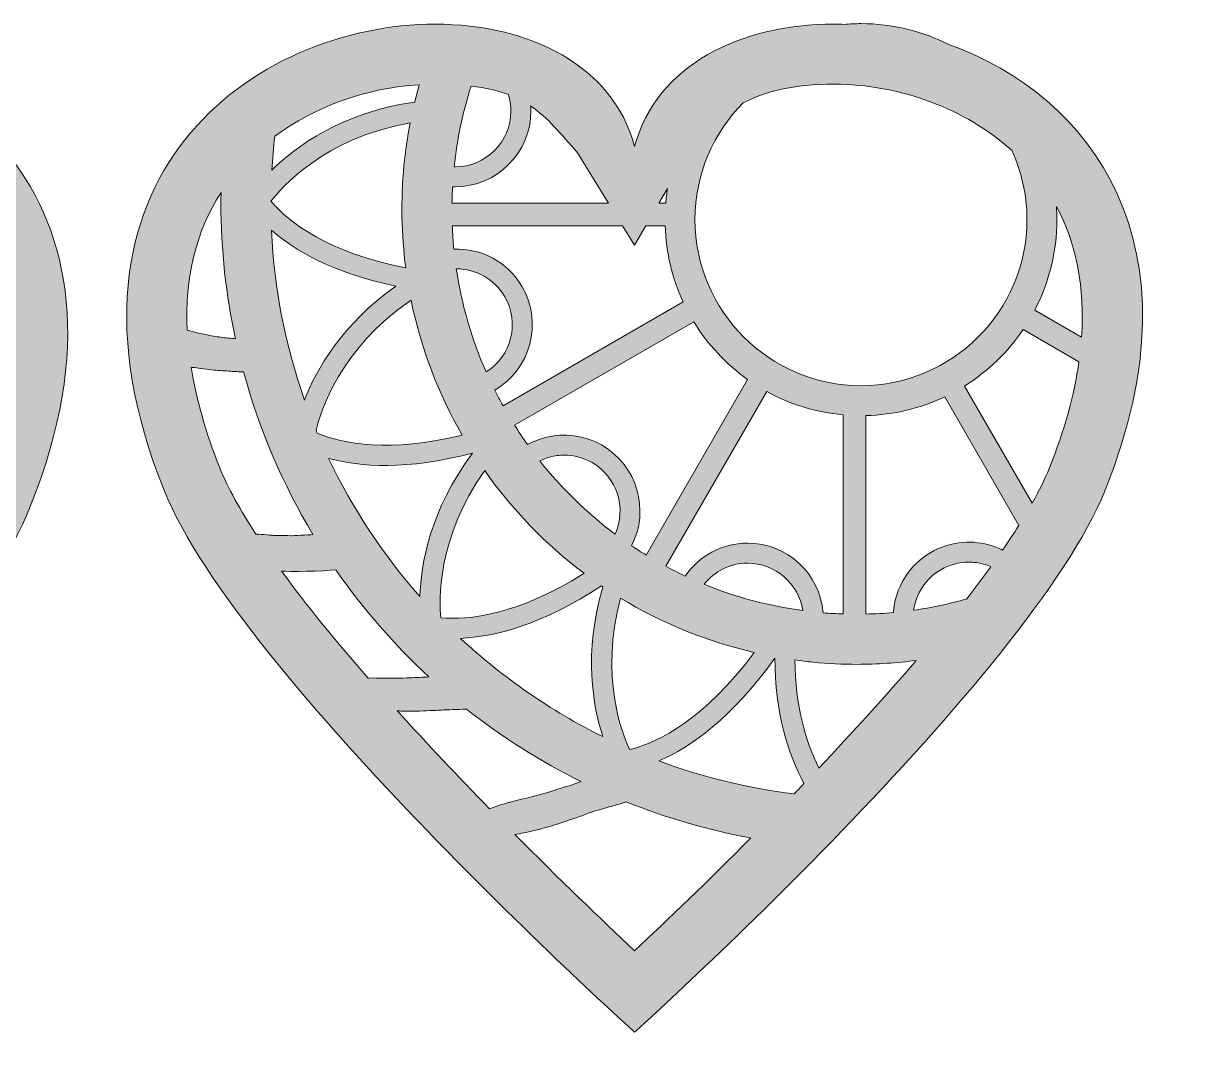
# Model space of a CAD drawing. Header units: millimetres. Extents: x 136 to 300, y -130 to -78.
# Drawn here: x 241.4 to 300.4, y -129.6 to -78.4 of the extents above; entities that cross this region are included whole.
import ezdxf

# ---------------------------------------------------------------- set-up
doc = ezdxf.new("R2010")
doc.units = ezdxf.units.MM
doc.header["$MEASUREMENT"] = 0
doc.layers.add('Layer 1', color=7, linetype='Continuous')

msp = doc.modelspace()

# ---------------------------------------------------------------- hatches: boundary and pattern name
at = {"layer": 'Layer 1'}
h = msp.add_hatch(color=3, dxfattribs=at)
h.dxf.hatch_style = 2
edge = h.paths.add_edge_path()
edge.add_spline(control_points=[(287.628, -79.417), (286.303, -78.748), (284.809, -78.369), (283.226, -78.369), (282.945, -78.369), (282.667, -78.384), (282.392, -78.407), (282.217, -78.401), (282.042, -78.397), (281.868, -78.397), (277.185, -78.397), (272.985, -80.454), (271.906, -84.516), (270.828, -80.454), (266.627, -78.398), (261.945, -78.397), (252.915, -78.397), (242.091, -86.042), (248.379, -101.699), (252.109, -110.987), (271.906, -128.788), (271.906, -128.788), (271.906, -128.788), (291.704, -110.987), (295.434, -101.699), (300.399, -89.337), (294.693, -81.97), (287.628, -79.417)], knot_values=[0, 0, 0, 0, 1, 1, 1, 2, 2, 2, 3, 3, 3, 4, 4, 4, 5, 5, 5, 6, 6, 6, 7, 7, 7, 8, 8, 8, 9, 9, 9, 9], degree=3, periodic=1)
edge = h.paths.add_edge_path()
edge.add_spline(control_points=[(277.337, -82.327), (278.429, -81.753), (279.854, -81.397), (281.868, -81.397), (285.207, -81.397), (288.464, -82.646), (290.762, -84.697), (291.251, -85.754), (291.526, -86.93), (291.526, -88.169), (291.526, -92.746), (287.803, -96.469), (283.226, -96.469), (278.649, -96.469), (274.926, -92.746), (274.926, -88.169), (274.926, -85.893), (275.848, -83.828), (277.337, -82.327)], knot_values=[0, 0, 0, 0, 1, 1, 1, 2, 2, 2, 3, 3, 3, 4, 4, 4, 5, 5, 5, 6, 6, 6, 6], degree=3, periodic=1)
edge = h.paths.add_edge_path()
edge.add_spline(control_points=[(264.412, -100.712), (265.786, -102.666), (267.458, -104.405), (269.377, -105.847), (266.043, -107.951), (263.606, -108.198), (262.208, -108.067), (262.133, -107.318), (261.992, -104.118), (264.412, -100.712)], knot_values=[0, 0, 0, 0, 1, 1, 1, 2, 2, 2, 3, 3, 3, 3], degree=3, periodic=1)
edge = h.paths.add_edge_path()
edge.add_spline(control_points=[(261.17, -107.011), (259.344, -104.944), (257.804, -102.62), (256.604, -100.104), (258.175, -100.532), (260.523, -100.699), (263.801, -99.843), (261.668, -102.686), (261.219, -105.421), (261.17, -107.011)], knot_values=[0, 0, 0, 0, 1, 1, 1, 2, 2, 2, 3, 3, 3, 3], degree=3, periodic=1)
edge = h.paths.add_edge_path()
edge.add_spline(control_points=[(262.989, -90.63), (262.992, -90.63), (262.994, -90.63), (262.996, -90.63), (263.961, -90.63), (264.902, -91.13), (265.418, -92.025), (266.171, -93.328), (265.747, -94.99), (264.482, -95.783), (263.766, -94.158), (263.257, -92.429), (262.989, -90.63)], knot_values=[0, 0, 0, 0, 1, 1, 1, 2, 2, 2, 3, 3, 3, 4, 4, 4, 4], degree=3, periodic=1)
edge = h.paths.add_edge_path()
edge.add_spline(control_points=[(270.252, -106.474), (270.275, -106.489), (270.296, -106.505), (270.318, -106.52), (269.336, -109.849), (269.831, -112.518), (270.319, -114.015), (267.709, -112.724), (265.312, -111.065), (263.202, -109.1), (264.879, -109.027), (267.26, -108.439), (270.252, -106.474)], knot_values=[0, 0, 0, 0, 1, 1, 1, 2, 2, 2, 3, 3, 3, 4, 4, 4, 4], degree=3, periodic=1)
edge = h.paths.add_edge_path()
edge.add_spline(control_points=[(267.169, -100.23), (267.328, -100.153), (267.491, -100.085), (267.665, -100.038), (267.906, -99.974), (268.15, -99.942), (268.393, -99.942), (268.876, -99.942), (269.354, -100.069), (269.784, -100.317), (271.037, -101.041), (271.517, -102.597), (270.929, -103.888), (269.519, -102.835), (268.258, -101.601), (267.169, -100.23)], knot_values=[0, 0, 0, 0, 1, 1, 1, 2, 2, 2, 3, 3, 3, 4, 4, 4, 5, 5, 5, 5], degree=3, periodic=1)
edge = h.paths.add_edge_path()
edge.add_spline(control_points=[(271.203, -107.087), (273.234, -108.326), (275.484, -109.253), (277.891, -109.808), (275.404, -113.14), (273.115, -114.281), (271.707, -114.66), (271.685, -114.65), (271.664, -114.64), (271.643, -114.631), (271.295, -113.894), (270.147, -111.006), (271.203, -107.087)], knot_values=[0, 0, 0, 0, 1, 1, 1, 2, 2, 2, 3, 3, 3, 4, 4, 4, 4], degree=3, periodic=1)
edge = h.paths.add_edge_path()
edge.add_spline(control_points=[(275.379, -106.4), (275.891, -105.757), (276.674, -105.339), (277.558, -105.339), (278.954, -105.339), (280.112, -106.372), (280.315, -107.712), (278.585, -107.48), (276.931, -107.034), (275.379, -106.4)], knot_values=[0, 0, 0, 0, 1, 1, 1, 2, 2, 2, 3, 3, 3, 3], degree=3, periodic=1)
edge = h.paths.add_edge_path()
edge.add_spline(control_points=[(277.558, -104.339), (276.263, -104.339), (275.122, -104.995), (274.439, -105.989), (274.108, -105.834), (273.785, -105.668), (273.465, -105.496), (273.465, -105.496), (278.511, -96.757), (278.511, -96.757), (279.666, -97.394), (280.964, -97.803), (282.343, -97.927), (282.343, -97.927), (282.343, -107.881), (282.343, -107.881), (282.008, -107.87), (281.671, -107.852), (281.334, -107.824), (281.177, -105.877), (279.545, -104.339), (277.558, -104.339)], knot_values=[0, 0, 0, 0, 1, 1, 1, 2, 2, 2, 3, 3, 3, 4, 4, 4, 5, 5, 5, 6, 6, 6, 7, 7, 7, 7], degree=3, periodic=1)
edge = h.paths.add_edge_path()
edge.add_spline(control_points=[(277.557, -96.156), (277.557, -96.156), (272.486, -104.939), (272.486, -104.939), (272.238, -104.788), (271.993, -104.633), (271.753, -104.471), (272.675, -102.686), (272.042, -100.466), (270.284, -99.451), (269.407, -98.945), (268.386, -98.81), (267.407, -99.072), (267.106, -99.153), (266.821, -99.268), (266.555, -99.415), (266.327, -99.097), (266.112, -98.771), (265.903, -98.44), (265.903, -98.44), (274.861, -93.269), (274.861, -93.269), (275.555, -94.404), (276.476, -95.386), (277.557, -96.156)], knot_values=[0, 0, 0, 0, 1, 1, 1, 2, 2, 2, 3, 3, 3, 4, 4, 4, 5, 5, 5, 6, 6, 6, 7, 7, 7, 8, 8, 8, 8], degree=3, periodic=1)
edge = h.paths.add_edge_path()
edge.add_spline(control_points=[(273.55, -86.619), (273.511, -86.86), (273.483, -87.103), (273.462, -87.349), (273.462, -87.349), (273.126, -87.349), (273.126, -87.349), (273.126, -87.349), (273.55, -86.619), (273.55, -86.619)], knot_values=[0, 0, 0, 0, 1, 1, 1, 2, 2, 2, 3, 3, 3, 3], degree=3, periodic=1)
edge = h.paths.add_edge_path()
edge.add_spline(control_points=[(271.906, -89.451), (271.906, -89.451), (272.472, -88.476), (272.472, -88.476), (272.472, -88.476), (273.434, -88.476), (273.434, -88.476), (273.476, -89.828), (273.792, -91.112), (274.331, -92.274), (274.331, -92.274), (265.326, -97.473), (265.326, -97.473), (265.183, -97.217), (265.044, -96.958), (264.912, -96.695), (266.71, -95.645), (267.327, -93.33), (266.284, -91.525), (266.284, -91.525), (266.284, -91.525), (266.284, -91.525), (265.56, -90.271), (264.223, -89.592), (262.867, -89.638), (262.829, -89.254), (262.806, -88.865), (262.79, -88.476), (262.79, -88.476), (271.303, -88.476), (271.303, -88.476), (271.303, -88.476), (271.906, -89.451), (271.906, -89.451)], knot_values=[0, 0, 0, 0, 1, 1, 1, 2, 2, 2, 3, 3, 3, 4, 4, 4, 5, 5, 5, 6, 6, 6, 7, 7, 7, 8, 8, 8, 9, 9, 9, 10, 10, 10, 11, 11, 11, 11], degree=3, periodic=1)
edge = h.paths.add_edge_path()
edge.add_spline(control_points=[(263.728, -81.489), (264.468, -81.575), (265.075, -81.718), (265.594, -81.912), (265.675, -82.174), (265.719, -82.451), (265.719, -82.739), (265.719, -84.278), (264.467, -85.53), (262.927, -85.53), (262.912, -85.53), (262.898, -85.527), (262.883, -85.526), (263.03, -84.129), (263.316, -82.779), (263.728, -81.489)], knot_values=[0, 0, 0, 0, 1, 1, 1, 2, 2, 2, 3, 3, 3, 4, 4, 4, 5, 5, 5, 5], degree=3, periodic=1)
edge = h.paths.add_edge_path()
edge.add_spline(control_points=[(262.803, -86.521), (262.845, -86.523), (262.885, -86.53), (262.927, -86.53), (265.018, -86.53), (266.719, -84.829), (266.719, -82.739), (266.719, -82.653), (266.712, -82.569), (266.706, -82.485), (267.579, -83.075), (268.212, -83.877), (269.047, -84.828), (269.047, -84.828), (270.606, -87.349), (270.606, -87.349), (270.606, -87.349), (262.774, -87.349), (262.774, -87.349), (262.778, -87.074), (262.788, -86.798), (262.803, -86.521)], knot_values=[0, 0, 0, 0, 1, 1, 1, 2, 2, 2, 3, 3, 3, 4, 4, 4, 5, 5, 5, 6, 6, 6, 7, 7, 7, 7], degree=3, periodic=1)
edge = h.paths.add_edge_path()
edge.add_spline(control_points=[(263.285, -98.942), (259.647, -99.839), (257.328, -99.376), (256.039, -98.844), (256.017, -98.793), (255.996, -98.742), (255.975, -98.69), (256.196, -97.757), (257.183, -94.625), (260.725, -92.19), (261.216, -94.59), (262.092, -96.863), (263.285, -98.942)], knot_values=[0, 0, 0, 0, 1, 1, 1, 2, 2, 2, 3, 3, 3, 4, 4, 4, 4], degree=3, periodic=1)
edge = h.paths.add_edge_path()
edge.add_spline(control_points=[(255.397, -97.185), (254.456, -94.509), (253.884, -91.661), (253.751, -88.699), (254.929, -89.727), (256.859, -90.849), (259.961, -91.495), (257.263, -93.408), (255.988, -95.678), (255.397, -97.185)], knot_values=[0, 0, 0, 0, 1, 1, 1, 2, 2, 2, 3, 3, 3, 3], degree=3, periodic=1)
edge = h.paths.add_edge_path()
edge.add_spline(control_points=[(253.912, -83.997), (255.925, -82.515), (258.483, -81.579), (261.14, -81.421), (261.058, -81.708), (260.984, -81.999), (260.913, -82.291), (257.262, -82.803), (254.953, -84.52), (253.767, -85.695), (253.799, -85.124), (253.848, -84.558), (253.912, -83.997)], knot_values=[0, 0, 0, 0, 1, 1, 1, 2, 2, 2, 3, 3, 3, 4, 4, 4, 4], degree=3, periodic=1)
edge = h.paths.add_edge_path()
edge.add_spline(control_points=[(260.683, -83.337), (260.548, -84.033), (260.443, -84.74), (260.373, -85.459), (260.205, -87.199), (260.245, -88.91), (260.461, -90.574), (256.584, -89.823), (254.643, -88.315), (253.722, -87.252), (254.19, -86.635), (256.375, -84.067), (260.683, -83.337)], knot_values=[0, 0, 0, 0, 1, 1, 1, 2, 2, 2, 3, 3, 3, 4, 4, 4, 4], degree=3, periodic=1)
edge = h.paths.add_edge_path()
edge.add_spline(control_points=[(251.229, -86.804), (251.226, -86.986), (251.219, -87.167), (251.219, -87.349), (251.219, -89.673), (251.473, -91.937), (251.942, -94.121), (251.885, -94.117), (251.828, -94.114), (251.771, -94.11), (251.526, -94.086), (251.282, -94.059), (251.039, -94.02), (250.533, -93.938), (250.03, -93.829), (249.533, -93.7), (249.41, -91.067), (249.974, -88.739), (251.229, -86.804)], knot_values=[0, 0, 0, 0, 1, 1, 1, 2, 2, 2, 3, 3, 3, 4, 4, 4, 5, 5, 5, 6, 6, 6, 6], degree=3, periodic=1)
edge = h.paths.add_edge_path()
edge.add_spline(control_points=[(253.827, -103.951), (253.81, -103.95), (253.793, -103.949), (253.775, -103.948), (253.774, -103.947), (253.775, -103.948), (253.773, -103.947), (253.73, -103.943), (253.036, -103.875), (252.973, -103.893), (252.183, -102.685), (251.557, -101.564), (251.162, -100.581), (250.454, -98.817), (249.985, -97.137), (249.735, -95.547), (249.787, -95.553), (250.525, -95.653), (250.759, -95.676), (251.041, -95.704), (251.324, -95.722), (251.607, -95.741), (251.724, -95.749), (251.84, -95.757), (251.957, -95.764), (252.015, -95.767), (252.155, -95.774), (252.164, -95.775), (252.18, -95.776), (252.309, -95.785), (252.355, -95.784), (253.14, -98.674), (254.314, -101.405), (255.823, -103.914), (255.579, -103.927), (254.835, -103.967), (254.708, -103.973), (254.488, -103.959), (254.266, -103.964), (254.048, -103.959), (253.974, -103.957), (253.9, -103.955), (253.827, -103.951)], knot_values=[0, 0, 0, 0, 1, 1, 1, 2, 2, 2, 3, 3, 3, 4, 4, 4, 5, 5, 5, 6, 6, 6, 7, 7, 7, 8, 8, 8, 9, 9, 9, 10, 10, 10, 11, 11, 11, 12, 12, 12, 13, 13, 13, 14, 14, 14, 14], degree=3, periodic=1)
edge = h.paths.add_edge_path()
edge.add_spline(control_points=[(258.641, -111.086), (258.624, -111.087), (258.605, -111.088), (258.588, -111.089), (256.93, -109.192), (255.519, -107.481), (254.254, -105.739), (254.599, -105.769), (256.361, -105.75), (256.967, -105.674), (258.321, -107.626), (259.883, -109.423), (261.623, -111.031), (261.304, -111.047), (260.985, -111.064), (260.666, -111.075), (260.21, -111.09), (259.753, -111.097), (259.297, -111.095), (259.081, -111.094), (258.857, -111.074), (258.641, -111.086)], knot_values=[0, 0, 0, 0, 1, 1, 1, 2, 2, 2, 3, 3, 3, 4, 4, 4, 5, 5, 5, 6, 6, 6, 7, 7, 7, 7], degree=3, periodic=1)
edge = h.paths.add_edge_path()
edge.add_spline(control_points=[(260.038, -112.72), (260.12, -112.724), (260.202, -112.733), (260.283, -112.736), (260.745, -112.757), (261.218, -112.733), (261.681, -112.713), (262.058, -112.697), (262.436, -112.678), (262.813, -112.659), (263.044, -112.653), (263.275, -112.65), (263.505, -112.64), (265.275, -114.041), (267.197, -115.254), (269.238, -116.263), (268.701, -116.448), (268.159, -116.62), (267.614, -116.786), (266.638, -117.085), (265.606, -117.254), (264.652, -117.616), (263.109, -116.037), (261.542, -114.384), (260.038, -112.72)], knot_values=[0, 0, 0, 0, 1, 1, 1, 2, 2, 2, 3, 3, 3, 4, 4, 4, 5, 5, 5, 6, 6, 6, 7, 7, 7, 8, 8, 8, 8], degree=3, periodic=1)
edge = h.paths.add_edge_path()
edge.add_spline(control_points=[(271.906, -124.716), (270.212, -123.135), (268.119, -121.121), (265.917, -118.903), (266.218, -118.856), (266.517, -118.801), (266.819, -118.73), (267.384, -118.598), (267.941, -118.414), (268.493, -118.233), (268.933, -118.089), (269.367, -117.93), (269.801, -117.77), (269.986, -117.715), (270.172, -117.666), (270.356, -117.61), (270.713, -117.502), (271.108, -117.403), (271.484, -117.273), (273.475, -118.074), (275.562, -118.685), (277.726, -119.076), (275.585, -121.227), (273.557, -123.175), (271.906, -124.716)], knot_values=[0, 0, 0, 0, 1, 1, 1, 2, 2, 2, 3, 3, 3, 4, 4, 4, 5, 5, 5, 6, 6, 6, 7, 7, 7, 8, 8, 8, 8], degree=3, periodic=1)
edge = h.paths.add_edge_path()
edge.add_spline(control_points=[(279.884, -116.875), (277.534, -116.591), (275.269, -116.03), (273.119, -115.23), (274.708, -114.535), (276.77, -113.084), (278.923, -110.096), (278.904, -112.799), (279.603, -114.887), (280.375, -116.361), (280.211, -116.532), (280.048, -116.706), (279.884, -116.875)], knot_values=[0, 0, 0, 0, 1, 1, 1, 2, 2, 2, 3, 3, 3, 4, 4, 4, 4], degree=3, periodic=1)
edge = h.paths.add_edge_path()
edge.add_spline(control_points=[(281.117, -115.584), (280.477, -114.266), (279.922, -112.46), (279.923, -110.182), (280.224, -110.223), (280.524, -110.264), (280.829, -110.293), (281.569, -110.365), (282.305, -110.4), (283.035, -110.4), (284.035, -110.4), (285.023, -110.331), (285.993, -110.202), (284.461, -111.992), (282.796, -113.815), (281.117, -115.584)], knot_values=[0, 0, 0, 0, 1, 1, 1, 2, 2, 2, 3, 3, 3, 4, 4, 4, 5, 5, 5, 5], degree=3, periodic=1)
edge = h.paths.add_edge_path()
edge.add_spline(control_points=[(288.505, -107.135), (287.644, -107.379), (286.761, -107.566), (285.861, -107.695), (285.978, -106.875), (286.453, -106.113), (287.225, -105.668), (287.655, -105.419), (288.132, -105.293), (288.616, -105.293), (288.858, -105.293), (289.103, -105.324), (289.343, -105.389), (289.472, -105.423), (289.596, -105.47), (289.717, -105.521), (289.335, -106.048), (288.932, -106.586), (288.505, -107.135)], knot_values=[0, 0, 0, 0, 1, 1, 1, 2, 2, 2, 3, 3, 3, 4, 4, 4, 5, 5, 5, 6, 6, 6, 6], degree=3, periodic=1)
edge = h.paths.add_edge_path()
edge.add_spline(control_points=[(290.306, -104.688), (290.083, -104.578), (289.847, -104.489), (289.602, -104.423), (288.624, -104.161), (287.602, -104.295), (286.725, -104.802), (285.596, -105.454), (284.933, -106.603), (284.846, -107.815), (284.391, -107.856), (283.931, -107.877), (283.469, -107.887), (283.469, -107.887), (283.469, -97.963), (283.469, -97.963), (284.877, -97.928), (286.211, -97.598), (287.413, -97.028), (287.413, -97.028), (291.122, -103.453), (291.122, -103.453), (290.869, -103.855), (290.597, -104.266), (290.306, -104.688)], knot_values=[0, 0, 0, 0, 1, 1, 1, 2, 2, 2, 3, 3, 3, 4, 4, 4, 5, 5, 5, 6, 6, 6, 7, 7, 7, 8, 8, 8, 8], degree=3, periodic=1)
edge = h.paths.add_edge_path()
edge.add_spline(control_points=[(292.65, -100.581), (292.43, -101.129), (292.136, -101.722), (291.784, -102.346), (291.784, -102.346), (288.401, -96.486), (288.401, -96.486), (289.566, -95.759), (290.569, -94.794), (291.34, -93.659), (291.34, -93.659), (294.127, -95.269), (294.127, -95.269), (293.889, -96.939), (293.4, -98.715), (292.65, -100.581)], knot_values=[0, 0, 0, 0, 1, 1, 1, 2, 2, 2, 3, 3, 3, 4, 4, 4, 5, 5, 5, 5], degree=3, periodic=1)
edge = h.paths.add_edge_path()
edge.add_spline(control_points=[(294.258, -94.043), (294.258, -94.043), (291.916, -92.691), (291.916, -92.691), (292.624, -91.337), (293.026, -89.8), (293.026, -88.169), (293.026, -87.948), (293.016, -87.73), (293.002, -87.512), (294.01, -89.386), (294.427, -91.586), (294.258, -94.043)], knot_values=[0, 0, 0, 0, 1, 1, 1, 2, 2, 2, 3, 3, 3, 4, 4, 4, 4], degree=3, periodic=1)
h = msp.add_hatch(color=4, dxfattribs=at)
h.dxf.hatch_style = 2
edge = h.paths.add_edge_path()
edge.add_spline(control_points=[(228.118, -79.209), (223.435, -79.209), (219.236, -81.265), (218.156, -85.327), (217.078, -81.266), (212.877, -79.209), (208.195, -79.209), (199.165, -79.208), (188.341, -86.853), (194.629, -102.511), (198.359, -111.798), (218.156, -129.599), (218.156, -129.599), (218.156, -129.599), (237.954, -111.798), (241.684, -102.511), (247.972, -86.855), (237.147, -79.209), (228.118, -79.209)], knot_values=[0, 0, 0, 0, 1, 1, 1, 2, 2, 2, 3, 3, 3, 4, 4, 4, 5, 5, 5, 6, 6, 6, 6], degree=3, periodic=1)
edge = h.paths.add_edge_path()
edge.add_spline(control_points=[(240.061, -97.75), (239.678, -97.592), (239.298, -97.41), (238.927, -97.196), (238.927, -97.196), (238.927, -97.196), (238.927, -97.196), (238.517, -96.96), (238.137, -96.694), (237.779, -96.412), (237.162, -95.636), (236.478, -94.972), (235.797, -94.412), (235.033, -93.443), (234.493, -92.493), (234.161, -91.832), (234.921, -91.787), (236.054, -91.78), (237.318, -91.974), (238.138, -92.289), (239.051, -92.556), (240.029, -92.712), (240.193, -92.779), (240.357, -92.854), (240.52, -92.931), (240.614, -94.427), (240.46, -96.04), (240.061, -97.75)], knot_values=[0, 0, 0, 0, 1, 1, 1, 2, 2, 2, 3, 3, 3, 4, 4, 4, 5, 5, 5, 6, 6, 6, 7, 7, 7, 8, 8, 8, 9, 9, 9, 9], degree=3, periodic=1)
edge = h.paths.add_edge_path()
edge.add_spline(control_points=[(225.481, -117.749), (226.577, -116.567), (228.032, -114.673), (228.815, -112.303), (229.04, -112.901), (229.313, -113.461), (229.61, -113.989), (228.433, -115.28), (227.223, -116.564), (226.02, -117.806), (225.84, -117.787), (225.66, -117.771), (225.481, -117.749)], knot_values=[0, 0, 0, 0, 1, 1, 1, 2, 2, 2, 3, 3, 3, 4, 4, 4, 4], degree=3, periodic=1)
edge = h.paths.add_edge_path()
edge.add_spline(control_points=[(218.032, -125.41), (216.661, -124.129), (215.043, -122.578), (213.319, -120.868), (214.57, -119.967), (215.748, -118.846), (216.844, -117.506), (216.93, -117.543), (217.016, -117.58), (217.102, -117.616), (216.841, -120.488), (217.158, -123.093), (218.032, -125.41)], knot_values=[0, 0, 0, 0, 1, 1, 1, 2, 2, 2, 3, 3, 3, 4, 4, 4, 4], degree=3, periodic=1)
edge = h.paths.add_edge_path()
edge.add_spline(control_points=[(214.699, -114.134), (216.137, -113.469), (218.166, -112.292), (219.763, -110.43), (219.694, -112.993), (220.484, -115.337), (221.174, -116.875), (218.914, -116.232), (216.742, -115.313), (214.699, -114.134)], knot_values=[0, 0, 0, 0, 1, 1, 1, 2, 2, 2, 3, 3, 3, 3], degree=3, periodic=1)
edge = h.paths.add_edge_path()
edge.add_spline(control_points=[(210.976, -111.579), (210.087, -110.863), (209.234, -110.091), (208.434, -109.277), (207.616, -108.446), (206.84, -107.559), (206.121, -106.633), (207.847, -106.568), (210.04, -106.231), (212.103, -105.183), (211.123, -107.395), (210.919, -109.73), (210.976, -111.579)], knot_values=[0, 0, 0, 0, 1, 1, 1, 2, 2, 2, 3, 3, 3, 4, 4, 4, 4], degree=3, periodic=1)
edge = h.paths.add_edge_path()
edge.add_spline(control_points=[(197.994, -102.64), (197.766, -102.205), (197.571, -101.788), (197.413, -101.393), (197.267, -101.031), (197.133, -100.674), (197.007, -100.319), (197.375, -100.342), (197.748, -100.357), (198.127, -100.357), (198.764, -100.357), (199.436, -100.322), (200.129, -100.254), (200.158, -100.326), (200.187, -100.398), (200.217, -100.47), (199.39, -101.161), (198.653, -101.887), (197.994, -102.64)], knot_values=[0, 0, 0, 0, 1, 1, 1, 2, 2, 2, 3, 3, 3, 4, 4, 4, 5, 5, 5, 6, 6, 6, 6], degree=3, periodic=1)
edge = h.paths.add_edge_path()
edge.add_spline(control_points=[(200.073, -91.779), (199.94, -90.619), (199.873, -89.445), (199.873, -88.278), (199.873, -87.164), (199.935, -86.039), (200.058, -84.925), (201.323, -86.108), (203.091, -87.419), (205.252, -88.147), (203.056, -88.993), (201.308, -90.461), (200.073, -91.779)], knot_values=[0, 0, 0, 0, 1, 1, 1, 2, 2, 2, 3, 3, 3, 4, 4, 4, 4], degree=3, periodic=1)
edge = h.paths.add_edge_path()
edge.add_spline(control_points=[(214.871, -85.149), (211.835, -85.755), (209.5, -87.383), (208.789, -87.924), (208.821, -85.959), (209.133, -84.064), (209.672, -82.269), (212.564, -82.528), (213.531, -83.602), (214.871, -85.149)], knot_values=[0, 0, 0, 0, 1, 1, 1, 2, 2, 2, 3, 3, 3, 3], degree=3, periodic=1)
edge = h.paths.add_edge_path()
edge.add_spline(control_points=[(207.553, -82.228), (207.177, -83.606), (206.93, -85.02), (206.817, -86.452), (204.782, -85.995), (203.052, -84.812), (201.845, -83.763), (203.567, -82.868), (205.534, -82.324), (207.553, -82.228)], knot_values=[0, 0, 0, 0, 1, 1, 1, 2, 2, 2, 3, 3, 3, 3], degree=3, periodic=1)
edge = h.paths.add_edge_path()
edge.add_spline(control_points=[(206.794, -89.798), (206.914, -91.633), (207.252, -93.442), (207.802, -95.185), (204.998, -95.684), (202.209, -94.713), (200.784, -94.084), (201.806, -92.828), (203.954, -90.587), (206.794, -89.798)], knot_values=[0, 0, 0, 0, 1, 1, 1, 2, 2, 2, 3, 3, 3, 3], degree=3, periodic=1)
edge = h.paths.add_edge_path()
edge.add_spline(control_points=[(206.167, -97.385), (206.45, -97.385), (206.732, -97.375), (207.011, -97.355), (205.286, -99.003), (204.221, -101.059), (203.577, -102.773), (202.463, -100.757), (201.589, -98.614), (200.971, -96.385), (202.324, -96.89), (204.163, -97.385), (206.167, -97.385)], knot_values=[0, 0, 0, 0, 1, 1, 1, 2, 2, 2, 3, 3, 3, 4, 4, 4, 4], degree=3, periodic=1)
edge = h.paths.add_edge_path()
edge.add_spline(control_points=[(209.042, -98.298), (209.841, -99.94), (210.832, -101.478), (211.996, -102.881), (209.598, -104.419), (206.674, -104.605), (205.123, -104.579), (205.59, -103.028), (206.723, -100.137), (209.042, -98.298)], knot_values=[0, 0, 0, 0, 1, 1, 1, 2, 2, 2, 3, 3, 3, 3], degree=3, periodic=1)
edge = h.paths.add_edge_path()
edge.add_spline(control_points=[(211.219, -98.077), (209.837, -95.484), (208.987, -92.557), (208.815, -89.45), (209.62, -90.059), (212.299, -91.907), (215.701, -92.345), (213.159, -94.244), (211.749, -96.908), (211.219, -98.077)], knot_values=[0, 0, 0, 0, 1, 1, 1, 2, 2, 2, 3, 3, 3, 3], degree=3, periodic=1)
edge = h.paths.add_edge_path()
edge.add_spline(control_points=[(232.402, -82.899), (232.873, -83.053), (233.332, -83.23), (233.779, -83.43), (233.266, -83.756), (232.798, -84.012), (232.422, -84.201), (232.401, -83.842), (232.389, -83.399), (232.402, -82.899)], knot_values=[0, 0, 0, 0, 1, 1, 1, 2, 2, 2, 3, 3, 3, 3], degree=3, periodic=1)
edge = h.paths.add_edge_path()
edge.add_spline(control_points=[(229.476, -91.738), (227.953, -91.738), (226.719, -90.503), (226.719, -88.98), (226.719, -87.458), (227.953, -86.223), (229.476, -86.223), (230.999, -86.223), (232.234, -87.458), (232.234, -88.98), (232.234, -90.503), (230.999, -91.738), (229.476, -91.738)], knot_values=[0, 0, 0, 0, 1, 1, 1, 2, 2, 2, 3, 3, 3, 4, 4, 4, 4], degree=3, periodic=1)
edge = h.paths.add_edge_path()
edge.add_spline(control_points=[(231.53, -101.226), (231.53, -104.176), (230.098, -106.776), (229.268, -108.035), (228.437, -106.776), (227.005, -104.176), (227.005, -101.226), (227.005, -100.753), (227.045, -100.29), (227.11, -99.839), (227.474, -98.917), (227.707, -97.993), (227.851, -97.123), (228.308, -95.976), (228.86, -95.034), (229.268, -94.416), (229.687, -95.052), (230.259, -96.029), (230.723, -97.22), (230.86, -98.088), (231.085, -99.014), (231.439, -99.939), (231.496, -100.358), (231.53, -100.788), (231.53, -101.226)], knot_values=[0, 0, 0, 0, 1, 1, 1, 2, 2, 2, 3, 3, 3, 4, 4, 4, 5, 5, 5, 6, 6, 6, 7, 7, 7, 8, 8, 8, 8], degree=3, periodic=1)
edge = h.paths.add_edge_path()
edge.add_spline(control_points=[(229.685, -83.355), (229.488, -83.056), (229.256, -82.679), (229.018, -82.241), (229.439, -82.269), (229.857, -82.319), (230.27, -82.385), (230.061, -82.76), (229.86, -83.09), (229.685, -83.355)], knot_values=[0, 0, 0, 0, 1, 1, 1, 2, 2, 2, 3, 3, 3, 3], degree=3, periodic=1)
edge = h.paths.add_edge_path()
edge.add_spline(control_points=[(226.892, -83.992), (226.323, -83.707), (225.543, -83.267), (224.72, -82.665), (225.343, -82.467), (226.064, -82.331), (226.895, -82.262), (226.932, -82.939), (226.919, -83.534), (226.892, -83.992)], knot_values=[0, 0, 0, 0, 1, 1, 1, 2, 2, 2, 3, 3, 3, 3], degree=3, periodic=1)
edge = h.paths.add_edge_path()
edge.add_spline(control_points=[(226.388, -96.728), (226.074, -97.548), (225.806, -98.46), (225.65, -99.438), (225.489, -99.83), (225.304, -100.22), (225.085, -100.599), (223.61, -103.155), (221.069, -104.69), (219.721, -105.365), (219.631, -103.86), (219.691, -100.892), (221.166, -98.337), (221.403, -97.927), (221.669, -97.546), (221.951, -97.188), (222.726, -96.572), (223.39, -95.888), (223.95, -95.207), (224.919, -94.442), (225.869, -93.902), (226.53, -93.571), (226.575, -94.331), (226.582, -95.464), (226.388, -96.728)], knot_values=[0, 0, 0, 0, 1, 1, 1, 2, 2, 2, 3, 3, 3, 4, 4, 4, 5, 5, 5, 6, 6, 6, 7, 7, 7, 8, 8, 8, 8], degree=3, periodic=1)
edge = h.paths.add_edge_path()
edge.add_spline(control_points=[(222.892, -94.124), (222.205, -94.679), (221.511, -95.34), (220.884, -96.115), (220.549, -96.372), (220.196, -96.616), (219.817, -96.835), (217.262, -98.309), (214.294, -98.37), (212.788, -98.28), (213.463, -96.931), (214.999, -94.391), (217.554, -92.916), (217.964, -92.679), (218.385, -92.482), (218.808, -92.313), (219.788, -92.167), (220.705, -91.907), (221.531, -91.597), (222.753, -91.419), (223.846, -91.426), (224.584, -91.471), (224.246, -92.149), (223.689, -93.129), (222.892, -94.124)], knot_values=[0, 0, 0, 0, 1, 1, 1, 2, 2, 2, 3, 3, 3, 4, 4, 4, 5, 5, 5, 6, 6, 6, 7, 7, 7, 8, 8, 8, 8], degree=3, periodic=1)
edge = h.paths.add_edge_path()
edge.add_spline(control_points=[(213.713, -99.813), (215.197, -99.813), (217.254, -99.613), (219.276, -98.769), (218.102, -101.503), (218.127, -104.319), (218.238, -105.714), (215.844, -104.169), (213.787, -102.134), (212.21, -99.743), (212.585, -99.779), (213.099, -99.813), (213.713, -99.813)], knot_values=[0, 0, 0, 0, 1, 1, 1, 2, 2, 2, 3, 3, 3, 4, 4, 4, 4], degree=3, periodic=1)
edge = h.paths.add_edge_path()
edge.add_spline(control_points=[(214.321, -105.299), (215.673, -106.511), (217.161, -107.552), (218.755, -108.399), (217.117, -110.716), (214.513, -112.013), (213.084, -112.586), (212.933, -110.977), (212.892, -107.892), (214.321, -105.299)], knot_values=[0, 0, 0, 0, 1, 1, 1, 2, 2, 2, 3, 3, 3, 3], degree=3, periodic=1)
edge = h.paths.add_edge_path()
edge.add_spline(control_points=[(220.171, -106.819), (221.421, -106.223), (223.815, -104.864), (225.584, -102.545), (225.917, -105.35), (227.222, -107.679), (228.032, -108.894), (225.224, -108.746), (222.566, -108.014), (220.171, -106.819)], knot_values=[0, 0, 0, 0, 1, 1, 1, 2, 2, 2, 3, 3, 3, 3], degree=3, periodic=1)
edge = h.paths.add_edge_path()
edge.add_spline(control_points=[(221.846, -109.754), (223.541, -110.346), (225.304, -110.726), (227.099, -110.888), (226.442, -113.63), (224.548, -115.813), (223.455, -116.888), (222.715, -115.467), (221.533, -112.667), (221.846, -109.754)], knot_values=[0, 0, 0, 0, 1, 1, 1, 2, 2, 2, 3, 3, 3, 3], degree=3, periodic=1)
edge = h.paths.add_edge_path()
edge.add_spline(control_points=[(230.502, -110.933), (231.173, -110.891), (231.839, -110.814), (232.5, -110.71), (232.033, -111.26), (231.554, -111.813), (231.064, -112.368), (230.844, -111.913), (230.65, -111.436), (230.502, -110.933)], knot_values=[0, 0, 0, 0, 1, 1, 1, 2, 2, 2, 3, 3, 3, 3], degree=3, periodic=1)
edge = h.paths.add_edge_path()
edge.add_spline(control_points=[(230.522, -108.866), (231.321, -107.66), (232.584, -105.392), (232.935, -102.661), (233.965, -104.039), (235.212, -105.074), (236.33, -105.825), (235.803, -106.574), (235.223, -107.349), (234.6, -108.143), (233.289, -108.519), (231.925, -108.766), (230.522, -108.866)], knot_values=[0, 0, 0, 0, 1, 1, 1, 2, 2, 2, 3, 3, 3, 4, 4, 4, 4], degree=3, periodic=1)
edge = h.paths.add_edge_path()
edge.add_spline(control_points=[(233.506, -100.809), (233.269, -100.399), (233.073, -99.978), (232.904, -99.555), (232.758, -98.575), (232.497, -97.657), (232.188, -96.832), (232.01, -95.61), (232.017, -94.518), (232.061, -93.78), (232.741, -94.12), (233.725, -94.681), (234.723, -95.48), (235.276, -96.163), (235.933, -96.852), (236.702, -97.476), (236.961, -97.811), (237.206, -98.166), (237.425, -98.545), (238.07, -99.662), (238.44, -100.854), (238.649, -101.971), (238.278, -102.771), (237.776, -103.649), (237.173, -104.581), (235.92, -103.739), (234.484, -102.503), (233.506, -100.809)], knot_values=[0, 0, 0, 0, 1, 1, 1, 2, 2, 2, 3, 3, 3, 4, 4, 4, 5, 5, 5, 6, 6, 6, 7, 7, 7, 8, 8, 8, 9, 9, 9, 9], degree=3, periodic=1)
edge = h.paths.add_edge_path()
edge.add_spline(control_points=[(239.358, -99.083), (239.463, -99.128), (239.567, -99.165), (239.672, -99.206), (239.634, -99.33), (239.593, -99.455), (239.553, -99.581), (239.492, -99.415), (239.428, -99.249), (239.358, -99.083)], knot_values=[0, 0, 0, 0, 1, 1, 1, 2, 2, 2, 3, 3, 3, 3], degree=3, periodic=1)
edge = h.paths.add_edge_path()
edge.add_spline(control_points=[(237.713, -90.511), (236.567, -90.054), (235.624, -89.502), (235.007, -89.094), (235.643, -88.675), (236.621, -88.103), (237.814, -87.638), (238.115, -87.59), (238.423, -87.529), (238.736, -87.458), (239.491, -88.577), (240.008, -89.831), (240.292, -91.202), (239.416, -90.869), (238.54, -90.648), (237.713, -90.511)], knot_values=[0, 0, 0, 0, 1, 1, 1, 2, 2, 2, 3, 3, 3, 4, 4, 4, 5, 5, 5, 5], degree=3, periodic=1)
edge = h.paths.add_edge_path()
edge.add_spline(control_points=[(237.63, -86.104), (237.562, -86.128), (237.489, -86.149), (237.422, -86.175), (236.201, -86.352), (235.109, -86.345), (234.37, -86.301), (234.627, -85.789), (235.008, -85.104), (235.522, -84.371), (236.302, -84.874), (237.009, -85.457), (237.63, -86.104)], knot_values=[0, 0, 0, 0, 1, 1, 1, 2, 2, 2, 3, 3, 3, 4, 4, 4, 4], degree=3, periodic=1)
edge = h.paths.add_edge_path()
edge.add_spline(control_points=[(223.169, -83.378), (223.926, -84.341), (224.462, -85.282), (224.791, -85.94), (224.031, -85.985), (222.898, -85.991), (221.634, -85.798), (221.411, -85.712), (221.178, -85.633), (220.942, -85.556), (221.554, -84.725), (222.231, -83.964), (223.169, -83.378)], knot_values=[0, 0, 0, 0, 1, 1, 1, 2, 2, 2, 3, 3, 3, 4, 4, 4, 4], degree=3, periodic=1)
edge = h.paths.add_edge_path()
edge.add_spline(control_points=[(220.047, -87.005), (220.45, -87.109), (220.848, -87.195), (221.234, -87.259), (222.383, -87.716), (223.327, -88.269), (223.946, -88.677), (223.31, -89.096), (222.332, -89.668), (221.141, -90.133), (220.273, -90.27), (219.349, -90.494), (218.425, -90.848), (218.005, -90.905), (217.575, -90.94), (217.136, -90.94), (214.186, -90.94), (211.586, -89.507), (210.327, -88.677), (211.397, -87.972), (213.436, -86.835), (215.834, -86.508), (215.834, -86.508), (218.156, -90.263), (218.156, -90.263), (218.156, -90.263), (220.047, -87.005), (220.047, -87.005)], knot_values=[0, 0, 0, 0, 1, 1, 1, 2, 2, 2, 3, 3, 3, 4, 4, 4, 5, 5, 5, 6, 6, 6, 7, 7, 7, 8, 8, 8, 9, 9, 9, 9], degree=3, periodic=1)
edge = h.paths.add_edge_path()
edge.add_spline(control_points=[(197.58, -87.452), (197.669, -87.321), (197.766, -87.195), (197.862, -87.067), (197.846, -87.47), (197.836, -87.873), (197.836, -88.278), (197.836, -91.753), (198.381, -95.16), (199.456, -98.412), (198.392, -98.49), (197.373, -98.473), (196.4, -98.365), (195.257, -94.038), (195.651, -90.306), (197.58, -87.452)], knot_values=[0, 0, 0, 0, 1, 1, 1, 2, 2, 2, 3, 3, 3, 4, 4, 4, 5, 5, 5, 5], degree=3, periodic=1)
edge = h.paths.add_edge_path()
edge.add_spline(control_points=[(199.004, -104.366), (199.591, -103.638), (200.259, -102.938), (201.017, -102.269), (202.528, -105.39), (204.535, -108.234), (206.989, -110.727), (209.378, -113.154), (212.099, -115.154), (215.082, -116.676), (214.105, -117.812), (213.063, -118.755), (211.961, -119.508), (207.145, -114.647), (201.846, -108.837), (199.004, -104.366)], knot_values=[0, 0, 0, 0, 1, 1, 1, 2, 2, 2, 3, 3, 3, 4, 4, 4, 5, 5, 5, 5], degree=3, periodic=1)
edge = h.paths.add_edge_path()
edge.add_spline(control_points=[(219.587, -124.178), (219.013, -122.412), (218.791, -120.455), (218.929, -118.319), (220.652, -118.92), (222.42, -119.358), (224.22, -119.641), (222.575, -121.299), (220.992, -122.841), (219.587, -124.178)], knot_values=[0, 0, 0, 0, 1, 1, 1, 2, 2, 2, 3, 3, 3, 3], degree=3, periodic=1)

# ---------------------------------------------------------------- linework, layer by layer
at = {"layer": 'Layer 1', "lineweight": 0}
for points, knots in [([(287.628, -79.417), (286.303, -78.748), (284.809, -78.369), (283.226, -78.369), (282.945, -78.369), (282.667, -78.384), (282.392, -78.407), (282.217, -78.401), (282.042, -78.397), (281.868, -78.397), (277.185, -78.397), (272.985, -80.454), (271.906, -84.516), (270.828, -80.454), (266.627, -78.398), (261.945, -78.397), (252.915, -78.397), (242.091, -86.042), (248.379, -101.699), (252.109, -110.987), (271.906, -128.788), (271.906, -128.788), (271.906, -128.788), (291.704, -110.987), (295.434, -101.699), (300.399, -89.337), (294.693, -81.97), (287.628, -79.417)], [0, 0, 0, 0, 1, 1, 1, 2, 2, 2, 3, 3, 3, 4, 4, 4, 5, 5, 5, 6, 6, 6, 7, 7, 7, 8, 8, 8, 9, 9, 9, 9]), ([(228.118, -79.209), (223.435, -79.209), (219.236, -81.265), (218.156, -85.327), (217.078, -81.266), (212.877, -79.209), (208.195, -79.209), (199.165, -79.208), (188.341, -86.853), (194.629, -102.511), (198.359, -111.798), (218.156, -129.599), (218.156, -129.599), (218.156, -129.599), (237.954, -111.798), (241.684, -102.511), (247.972, -86.855), (237.147, -79.209), (228.118, -79.209)], [0, 0, 0, 0, 1, 1, 1, 2, 2, 2, 3, 3, 3, 4, 4, 4, 5, 5, 5, 6, 6, 6, 6]), ([(253.912, -83.997), (255.925, -82.515), (258.483, -81.579), (261.14, -81.421), (261.058, -81.708), (260.984, -81.999), (260.913, -82.291), (257.262, -82.803), (254.953, -84.52), (253.767, -85.695), (253.799, -85.124), (253.848, -84.558), (253.912, -83.997)], [0, 0, 0, 0, 1, 1, 1, 2, 2, 2, 3, 3, 3, 4, 4, 4, 4]), ([(277.337, -82.327), (278.429, -81.753), (279.854, -81.397), (281.868, -81.397), (285.207, -81.397), (288.464, -82.646), (290.762, -84.697), (291.251, -85.754), (291.526, -86.93), (291.526, -88.169), (291.526, -92.746), (287.803, -96.469), (283.226, -96.469), (278.649, -96.469), (274.926, -92.746), (274.926, -88.169), (274.926, -85.893), (275.848, -83.828), (277.337, -82.327)], [0, 0, 0, 0, 1, 1, 1, 2, 2, 2, 3, 3, 3, 4, 4, 4, 5, 5, 5, 6, 6, 6, 6]), ([(263.728, -81.489), (264.468, -81.575), (265.075, -81.718), (265.594, -81.912), (265.675, -82.174), (265.719, -82.451), (265.719, -82.739), (265.719, -84.278), (264.467, -85.53), (262.927, -85.53), (262.912, -85.53), (262.898, -85.527), (262.883, -85.526), (263.03, -84.129), (263.316, -82.779), (263.728, -81.489)], [0, 0, 0, 0, 1, 1, 1, 2, 2, 2, 3, 3, 3, 4, 4, 4, 5, 5, 5, 5]), ([(262.803, -86.521), (262.845, -86.523), (262.885, -86.53), (262.927, -86.53), (265.018, -86.53), (266.719, -84.829), (266.719, -82.739), (266.719, -82.653), (266.712, -82.569), (266.706, -82.485), (267.579, -83.075), (268.212, -83.877), (269.047, -84.828), (269.047, -84.828), (270.606, -87.349), (270.606, -87.349), (270.606, -87.349), (262.774, -87.349), (262.774, -87.349), (262.778, -87.074), (262.788, -86.798), (262.803, -86.521)], [0, 0, 0, 0, 1, 1, 1, 2, 2, 2, 3, 3, 3, 4, 4, 4, 5, 5, 5, 6, 6, 6, 7, 7, 7, 7]), ([(260.683, -83.337), (260.548, -84.033), (260.443, -84.74), (260.373, -85.459), (260.205, -87.199), (260.245, -88.91), (260.461, -90.574), (256.584, -89.823), (254.643, -88.315), (253.722, -87.252), (254.19, -86.635), (256.375, -84.067), (260.683, -83.337)], [0, 0, 0, 0, 1, 1, 1, 2, 2, 2, 3, 3, 3, 4, 4, 4, 4]), ([(273.55, -86.619), (273.511, -86.86), (273.483, -87.103), (273.462, -87.349), (273.462, -87.349), (273.126, -87.349), (273.126, -87.349), (273.126, -87.349), (273.55, -86.619), (273.55, -86.619)], [0, 0, 0, 0, 1, 1, 1, 2, 2, 2, 3, 3, 3, 3]), ([(251.229, -86.804), (251.226, -86.986), (251.219, -87.167), (251.219, -87.349), (251.219, -89.673), (251.473, -91.937), (251.942, -94.121), (251.885, -94.117), (251.828, -94.114), (251.771, -94.11), (251.526, -94.086), (251.282, -94.059), (251.039, -94.02), (250.533, -93.938), (250.03, -93.829), (249.533, -93.7), (249.41, -91.067), (249.974, -88.739), (251.229, -86.804)], [0, 0, 0, 0, 1, 1, 1, 2, 2, 2, 3, 3, 3, 4, 4, 4, 5, 5, 5, 6, 6, 6, 6]), ([(294.258, -94.043), (294.258, -94.043), (291.916, -92.691), (291.916, -92.691), (292.624, -91.337), (293.026, -89.8), (293.026, -88.169), (293.026, -87.948), (293.016, -87.73), (293.002, -87.512), (294.01, -89.386), (294.427, -91.586), (294.258, -94.043)], [0, 0, 0, 0, 1, 1, 1, 2, 2, 2, 3, 3, 3, 4, 4, 4, 4]), ([(271.906, -89.451), (271.906, -89.451), (272.472, -88.476), (272.472, -88.476), (272.472, -88.476), (273.434, -88.476), (273.434, -88.476), (273.476, -89.828), (273.792, -91.112), (274.331, -92.274), (274.331, -92.274), (265.326, -97.473), (265.326, -97.473), (265.183, -97.217), (265.044, -96.958), (264.912, -96.695), (266.71, -95.645), (267.327, -93.33), (266.284, -91.525), (266.284, -91.525), (266.284, -91.525), (266.284, -91.525), (265.56, -90.271), (264.223, -89.592), (262.867, -89.638), (262.829, -89.254), (262.806, -88.865), (262.79, -88.476), (262.79, -88.476), (271.303, -88.476), (271.303, -88.476), (271.303, -88.476), (271.906, -89.451), (271.906, -89.451)], [0, 0, 0, 0, 1, 1, 1, 2, 2, 2, 3, 3, 3, 4, 4, 4, 5, 5, 5, 6, 6, 6, 7, 7, 7, 8, 8, 8, 9, 9, 9, 10, 10, 10, 11, 11, 11, 11]), ([(255.397, -97.185), (254.456, -94.509), (253.884, -91.661), (253.751, -88.699), (254.929, -89.727), (256.859, -90.849), (259.961, -91.495), (257.263, -93.408), (255.988, -95.678), (255.397, -97.185)], [0, 0, 0, 0, 1, 1, 1, 2, 2, 2, 3, 3, 3, 3]), ([(262.989, -90.63), (262.992, -90.63), (262.994, -90.63), (262.996, -90.63), (263.961, -90.63), (264.902, -91.13), (265.418, -92.025), (266.171, -93.328), (265.747, -94.99), (264.482, -95.783), (263.766, -94.158), (263.257, -92.429), (262.989, -90.63)], [0, 0, 0, 0, 1, 1, 1, 2, 2, 2, 3, 3, 3, 4, 4, 4, 4]), ([(263.285, -98.942), (259.647, -99.839), (257.328, -99.376), (256.039, -98.844), (256.017, -98.793), (255.996, -98.742), (255.975, -98.69), (256.196, -97.757), (257.183, -94.625), (260.725, -92.19), (261.216, -94.59), (262.092, -96.863), (263.285, -98.942)], [0, 0, 0, 0, 1, 1, 1, 2, 2, 2, 3, 3, 3, 4, 4, 4, 4]), ([(277.557, -96.156), (277.557, -96.156), (272.486, -104.939), (272.486, -104.939), (272.238, -104.788), (271.993, -104.633), (271.753, -104.471), (272.675, -102.686), (272.042, -100.466), (270.284, -99.451), (269.407, -98.945), (268.386, -98.81), (267.407, -99.072), (267.106, -99.153), (266.821, -99.268), (266.555, -99.415), (266.327, -99.097), (266.112, -98.771), (265.903, -98.44), (265.903, -98.44), (274.861, -93.269), (274.861, -93.269), (275.555, -94.404), (276.476, -95.386), (277.557, -96.156)], [0, 0, 0, 0, 1, 1, 1, 2, 2, 2, 3, 3, 3, 4, 4, 4, 5, 5, 5, 6, 6, 6, 7, 7, 7, 8, 8, 8, 8]), ([(292.65, -100.581), (292.43, -101.129), (292.136, -101.722), (291.784, -102.346), (291.784, -102.346), (288.401, -96.486), (288.401, -96.486), (289.566, -95.759), (290.569, -94.794), (291.34, -93.659), (291.34, -93.659), (294.127, -95.269), (294.127, -95.269), (293.889, -96.939), (293.4, -98.715), (292.65, -100.581)], [0, 0, 0, 0, 1, 1, 1, 2, 2, 2, 3, 3, 3, 4, 4, 4, 5, 5, 5, 5]), ([(253.827, -103.951), (253.81, -103.95), (253.793, -103.949), (253.775, -103.948), (253.774, -103.947), (253.775, -103.948), (253.773, -103.947), (253.73, -103.943), (253.036, -103.875), (252.973, -103.893), (252.183, -102.685), (251.557, -101.564), (251.162, -100.581), (250.454, -98.817), (249.985, -97.137), (249.735, -95.547), (249.787, -95.553), (250.525, -95.653), (250.759, -95.676), (251.041, -95.704), (251.324, -95.722), (251.607, -95.741), (251.724, -95.749), (251.84, -95.757), (251.957, -95.764), (252.015, -95.767), (252.155, -95.774), (252.164, -95.775), (252.18, -95.776), (252.309, -95.785), (252.355, -95.784), (253.14, -98.674), (254.314, -101.405), (255.823, -103.914), (255.579, -103.927), (254.835, -103.967), (254.708, -103.973), (254.488, -103.959), (254.266, -103.964), (254.048, -103.959), (253.974, -103.957), (253.9, -103.955), (253.827, -103.951)], [0, 0, 0, 0, 1, 1, 1, 2, 2, 2, 3, 3, 3, 4, 4, 4, 5, 5, 5, 6, 6, 6, 7, 7, 7, 8, 8, 8, 9, 9, 9, 10, 10, 10, 11, 11, 11, 12, 12, 12, 13, 13, 13, 14, 14, 14, 14]), ([(277.558, -104.339), (276.263, -104.339), (275.122, -104.995), (274.439, -105.989), (274.108, -105.834), (273.785, -105.668), (273.465, -105.496), (273.465, -105.496), (278.511, -96.757), (278.511, -96.757), (279.666, -97.394), (280.964, -97.803), (282.343, -97.927), (282.343, -97.927), (282.343, -107.881), (282.343, -107.881), (282.008, -107.87), (281.671, -107.852), (281.334, -107.824), (281.177, -105.877), (279.545, -104.339), (277.558, -104.339)], [0, 0, 0, 0, 1, 1, 1, 2, 2, 2, 3, 3, 3, 4, 4, 4, 5, 5, 5, 6, 6, 6, 7, 7, 7, 7]), ([(290.306, -104.688), (290.083, -104.578), (289.847, -104.489), (289.602, -104.423), (288.624, -104.161), (287.602, -104.295), (286.725, -104.802), (285.596, -105.454), (284.933, -106.603), (284.846, -107.815), (284.391, -107.856), (283.931, -107.877), (283.469, -107.887), (283.469, -107.887), (283.469, -97.963), (283.469, -97.963), (284.877, -97.928), (286.211, -97.598), (287.413, -97.028), (287.413, -97.028), (291.122, -103.453), (291.122, -103.453), (290.869, -103.855), (290.597, -104.266), (290.306, -104.688)], [0, 0, 0, 0, 1, 1, 1, 2, 2, 2, 3, 3, 3, 4, 4, 4, 5, 5, 5, 6, 6, 6, 7, 7, 7, 8, 8, 8, 8]), ([(261.17, -107.011), (259.344, -104.944), (257.804, -102.62), (256.604, -100.104), (258.175, -100.532), (260.523, -100.699), (263.801, -99.843), (261.668, -102.686), (261.219, -105.421), (261.17, -107.011)], [0, 0, 0, 0, 1, 1, 1, 2, 2, 2, 3, 3, 3, 3]), ([(267.169, -100.23), (267.328, -100.153), (267.491, -100.085), (267.665, -100.038), (267.906, -99.974), (268.15, -99.942), (268.393, -99.942), (268.876, -99.942), (269.354, -100.069), (269.784, -100.317), (271.037, -101.041), (271.517, -102.597), (270.929, -103.888), (269.519, -102.835), (268.258, -101.601), (267.169, -100.23)], [0, 0, 0, 0, 1, 1, 1, 2, 2, 2, 3, 3, 3, 4, 4, 4, 5, 5, 5, 5]), ([(264.412, -100.712), (265.786, -102.666), (267.458, -104.405), (269.377, -105.847), (266.043, -107.951), (263.606, -108.198), (262.208, -108.067), (262.133, -107.318), (261.992, -104.118), (264.412, -100.712)], [0, 0, 0, 0, 1, 1, 1, 2, 2, 2, 3, 3, 3, 3]), ([(258.641, -111.086), (258.624, -111.087), (258.605, -111.088), (258.588, -111.089), (256.93, -109.192), (255.519, -107.481), (254.254, -105.739), (254.599, -105.769), (256.361, -105.75), (256.967, -105.674), (258.321, -107.626), (259.883, -109.423), (261.623, -111.031), (261.304, -111.047), (260.985, -111.064), (260.666, -111.075), (260.21, -111.09), (259.753, -111.097), (259.297, -111.095), (259.081, -111.094), (258.857, -111.074), (258.641, -111.086)], [0, 0, 0, 0, 1, 1, 1, 2, 2, 2, 3, 3, 3, 4, 4, 4, 5, 5, 5, 6, 6, 6, 7, 7, 7, 7]), ([(275.379, -106.4), (275.891, -105.757), (276.674, -105.339), (277.558, -105.339), (278.954, -105.339), (280.112, -106.372), (280.315, -107.712), (278.585, -107.48), (276.931, -107.034), (275.379, -106.4)], [0, 0, 0, 0, 1, 1, 1, 2, 2, 2, 3, 3, 3, 3]), ([(288.505, -107.135), (287.644, -107.379), (286.761, -107.566), (285.861, -107.695), (285.978, -106.875), (286.453, -106.113), (287.225, -105.668), (287.655, -105.419), (288.132, -105.293), (288.616, -105.293), (288.858, -105.293), (289.103, -105.324), (289.343, -105.389), (289.472, -105.423), (289.596, -105.47), (289.717, -105.521), (289.335, -106.048), (288.932, -106.586), (288.505, -107.135)], [0, 0, 0, 0, 1, 1, 1, 2, 2, 2, 3, 3, 3, 4, 4, 4, 5, 5, 5, 6, 6, 6, 6]), ([(270.252, -106.474), (270.275, -106.489), (270.296, -106.505), (270.318, -106.52), (269.336, -109.849), (269.831, -112.518), (270.319, -114.015), (267.709, -112.724), (265.312, -111.065), (263.202, -109.1), (264.879, -109.027), (267.26, -108.439), (270.252, -106.474)], [0, 0, 0, 0, 1, 1, 1, 2, 2, 2, 3, 3, 3, 4, 4, 4, 4]), ([(271.203, -107.087), (273.234, -108.326), (275.484, -109.253), (277.891, -109.808), (275.404, -113.14), (273.115, -114.281), (271.707, -114.66), (271.685, -114.65), (271.664, -114.64), (271.643, -114.631), (271.295, -113.894), (270.147, -111.006), (271.203, -107.087)], [0, 0, 0, 0, 1, 1, 1, 2, 2, 2, 3, 3, 3, 4, 4, 4, 4]), ([(279.884, -116.875), (277.534, -116.591), (275.269, -116.03), (273.119, -115.23), (274.708, -114.535), (276.77, -113.084), (278.923, -110.096), (278.904, -112.799), (279.603, -114.887), (280.375, -116.361), (280.211, -116.532), (280.048, -116.706), (279.884, -116.875)], [0, 0, 0, 0, 1, 1, 1, 2, 2, 2, 3, 3, 3, 4, 4, 4, 4]), ([(281.117, -115.584), (280.477, -114.266), (279.922, -112.46), (279.923, -110.182), (280.224, -110.223), (280.524, -110.264), (280.829, -110.293), (281.569, -110.365), (282.305, -110.4), (283.035, -110.4), (284.035, -110.4), (285.023, -110.331), (285.993, -110.202), (284.461, -111.992), (282.796, -113.815), (281.117, -115.584)], [0, 0, 0, 0, 1, 1, 1, 2, 2, 2, 3, 3, 3, 4, 4, 4, 5, 5, 5, 5]), ([(260.038, -112.72), (260.12, -112.724), (260.202, -112.733), (260.283, -112.736), (260.745, -112.757), (261.218, -112.733), (261.681, -112.713), (262.058, -112.697), (262.436, -112.678), (262.813, -112.659), (263.044, -112.653), (263.275, -112.65), (263.505, -112.64), (265.275, -114.041), (267.197, -115.254), (269.238, -116.263), (268.701, -116.448), (268.159, -116.62), (267.614, -116.786), (266.638, -117.085), (265.606, -117.254), (264.652, -117.616), (263.109, -116.037), (261.542, -114.384), (260.038, -112.72)], [0, 0, 0, 0, 1, 1, 1, 2, 2, 2, 3, 3, 3, 4, 4, 4, 5, 5, 5, 6, 6, 6, 7, 7, 7, 8, 8, 8, 8]), ([(271.906, -124.716), (270.212, -123.135), (268.119, -121.121), (265.917, -118.903), (266.218, -118.856), (266.517, -118.801), (266.819, -118.73), (267.384, -118.598), (267.941, -118.414), (268.493, -118.233), (268.933, -118.089), (269.367, -117.93), (269.801, -117.77), (269.986, -117.715), (270.172, -117.666), (270.356, -117.61), (270.713, -117.502), (271.108, -117.403), (271.484, -117.273), (273.475, -118.074), (275.562, -118.685), (277.726, -119.076), (275.585, -121.227), (273.557, -123.175), (271.906, -124.716)], [0, 0, 0, 0, 1, 1, 1, 2, 2, 2, 3, 3, 3, 4, 4, 4, 5, 5, 5, 6, 6, 6, 7, 7, 7, 8, 8, 8, 8])]:
    msp.add_open_spline(points, degree=3, knots=knots, dxfattribs=at)

doc.saveas('drawing.dxf')
